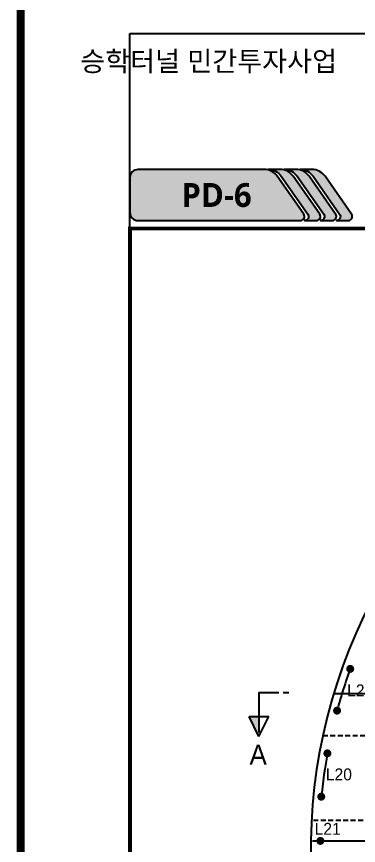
# Model space of a CAD drawing. Extents: x -689 to 317106, y 182884 to 219577.
# Drawn here: x 234206 to 238502, y 200837 to 211245 of the extents above; entities that cross this region are included whole.
import ezdxf
from ezdxf.enums import TextEntityAlignment as Align

# ---------------------------------------------------------------- set-up
doc = ezdxf.new("R2010")
doc.units = 0
doc.header["$LTSCALE"] = 500
doc.header["$MEASUREMENT"] = 0
doc.linetypes.add('HIDDEN', pattern=[0.375, 0.25, -0.125])
doc.layers.get('DEFPOINTS').update_dxf_attribs({"color": 55})
for name, color, linetype, true_color in [('0-100', 7, 'Continuous', 0x646464), ('0-251', 7, 'Continuous', 0x6e6e6e), ('0-252', 7, 'Continuous', 0xa0a0a0), ('0-253', 7, 'Continuous', 0xcfcfcf)]:
    doc.layers.add(name, color=color, linetype=linetype, true_color=true_color)
doc.layers.add('0-21', color=21, linetype='Continuous', plot=False)
for name, color, linetype in [('A-DIM01', 1, 'Continuous'), ('A-TEXT02', 6, 'Continuous'), ('A-TEXT03', 7, 'Continuous'), ('CS-EXCV', 3, 'CFZ008'), ('CUT-BOD-LIN', 6, 'HIDDEN'), ('CX-BORD-LIN1', 7, 'Continuous'), ('CZ-TEX0', 7, 'Continuous'), ('CZ-TEX1', 7, 'Continuous'), ('CZ-TEX2', 7, 'Continuous'), ('CZ-TEX3', 7, 'Continuous'), ('TU-HOLE-LIN1', 1, 'Continuous'), ('발파공(바닥)', 5, 'Continuous'), ('발파공(외곽)', 6, 'Continuous')]:
    doc.layers.add(name, color=color, linetype=linetype)
doc.layers.add('CZ-TEX-255', color=7, linetype='Continuous', lineweight=5, true_color=0xffffff)
doc.styles.add('STYLE1', font='')
doc.styles.add('TB_BTXT', font='')
doc.styles.add('TB_TEXT', font='')
doc.styles.add('돋움체', font='')
doc.styles.add('맑은고딕(굵게)', font='malgunbd.ttf')
doc.styles.get('STYLE1').set_extended_font_data('Dotum')
doc.styles.get('TB_BTXT').set_extended_font_data('Dotum')
doc.styles.get('TB_TEXT').set_extended_font_data('Dotum')
doc.styles.get('돋움체').set_extended_font_data('Dotum')
doc.linetypes.add('CFZ008', pattern='A,0.9,-0.2,[106,KHCLINE.shx,S=0.00606,R=180,X=0,Y=0],0.9', length=2)
doc.linetypes.add('E-DIGLN01', pattern='A,0.9,-0.2,[19,kscals.shx,S=0.1,R=180,X=0,Y=0],0.9', length=2)

# ---------------------------------------------------------------- blocks, each defined once
blk = doc.blocks.new('bb')
at = {"layer": '발파공(바닥)', "const_width": 50}
blk.add_lwpolyline([(-13.78318005957408, 20.85722770271968, -1), (13.78318005963229, -20.85722770276334, -1)], format="xyb", close=True, dxfattribs=at)
blk = doc.blocks.new('cb')
at = {"layer": '발파공(외곽)', "lineweight": 0, "const_width": 49.99999999999999}
blk.add_lwpolyline([(-16.54037362313829, 18.74609400401823, 1), (16.54037362313829, -18.74609400401823, 1)], format="xyb", close=True, dxfattribs=at)
blk = doc.blocks.new('A$C0F813D77')
at = {"layer": 'A-DIM01'}
for p, q in [((6, 9.981703696667864), (6, 4.981703696667864)), ((11, 7.481703696667864), (6, 9.981703696667864)), ((0, 7.481703696667864), (10, 7.481703696667864)), ((0, 7.481703696667864), (0, 2.481703696667864)), ((11, 7.481703696667864), (6, 4.981703696667864)), ((0, 1.433732070003316), (0, -1.704111127764918e-07))]:
    blk.add_line(p, q, dxfattribs=at)
blk.add_solid([(6, 7.481703696667864), (6, 9.981703696667864), (11, 7.481703696667864)], dxfattribs=at)
blk = doc.blocks.new('장식')
at = {"layer": '0-251'}
h = blk.add_hatch(color=256, dxfattribs=at)
edge = h.paths.add_edge_path()
edge.add_arc((-2.700284440493306e-12, -4.000000000000031), 4.000000000000031, 34.99999999997942, 89.99999999996129, ccw=False)
edge.add_line((3.276608177154117, -1.705694254597006), (9.94983333648122, -11.2360474644388))
edge.add_arc((9.130681292192039, -11.80962390078957), 1.000000000000001, -89.99999999999028, 34.99999999998113, ccw=False)
edge.add_line((9.130681292192207, -12.80962390078957), (12.13068129219175, -12.80962390078946))
edge.add_arc((12.13068129219215, -11.80962390078946), 1, 269.9999999999771, 394.9999999999811)
edge.add_line((12.94983333648133, -11.23604746443868), (6.27660817715423, -1.705694254596892))
edge.add_arc((2.999999999997414, -3.999999999999917), 4.000000000000031, 34.99999999997942, 89.99999999996132)
edge.add_line((3.000000000000114, 1.13686837721616e-13), (0, 0))
at = {"layer": '0-252'}
h = blk.add_hatch(color=256, dxfattribs=at)
edge = h.paths.add_edge_path()
edge.add_arc((3.999999999997414, -3.999999999999804), 4.000000000000031, 34.99999999997942, 89.99999999996129, ccw=False)
edge.add_line((7.27660817715423, -1.705694254596779), (13.94983333648133, -11.23604746443857))
edge.add_arc((13.13068129219215, -11.80962390078935), 1.000000000000001, -89.99999999999028, 34.99999999998113, ccw=False)
edge.add_line((13.13068129219232, -12.80962390078935), (16.13068129219187, -12.80962390078923))
edge.add_arc((16.13068129219227, -11.80962390078923), 1, 269.999999999977, 394.9999999999812)
edge.add_line((16.94983333648145, -11.23604746443846), (10.27660817715434, -1.705694254596665))
edge.add_arc((6.999999999997527, -3.99999999999969), 4.000000000000031, 34.99999999997942, 89.99999999996132)
edge.add_line((7.000000000000227, 3.410605131648481e-13), (4.000000000000114, 2.273736754432321e-13))
at = {"layer": '0-253'}
h = blk.add_hatch(color=256, dxfattribs=at)
edge = h.paths.add_edge_path()
edge.add_arc((7.999999999997527, -3.999999999999576), 4.000000000000031, 34.99999999997942, 89.99999999996129, ccw=False)
edge.add_line((11.27660817715434, -1.705694254596551), (17.94983333648145, -11.23604746443834))
edge.add_arc((17.13068129219227, -11.80962390078912), 0.9999999999999992, -89.99999999999051, 34.999999999981185, ccw=False)
edge.add_line((17.13068129219243, -12.80962390078912), (20.13068129219198, -12.80962390078901))
edge.add_arc((20.13068129219238, -11.80962390078901), 1, 269.999999999977, 394.9999999999812)
edge.add_line((20.94983333648156, -11.23604746443823), (14.27660817715446, -1.705694254596438))
edge.add_arc((10.99999999999764, -3.999999999999463), 4.000000000000031, 34.99999999997942, 89.99999999996132)
edge.add_line((11.00000000000034, 5.684341886080801e-13), (8.000000000000227, 4.547473508864641e-13))
at = {"layer": '0-21', "flags": 128}
for points in [[(0, 0, -0.2446984432289507), (3.276608177154117, -1.705694254597006), (9.94983333648122, -11.2360474644388, -0.6068148963144262), (9.130681292192207, -12.80962390078957), (12.13068129219175, -12.80962390078957, 0.6068148963146206), (12.94983333648133, -11.23604746443868), (6.27660817715423, -1.705694254596892, 0.2446984432289507), (3.000000000000114, 1.13686837721616e-13)], [(4.000000000000114, 2.273736754432321e-13, -0.2446984432289507), (7.27660817715423, -1.705694254596779), (13.94983333648133, -11.23604746443857, -0.6068148963144262), (13.13068129219232, -12.80962390078935), (16.13068129219187, -12.80962390078935, 0.6068148963146206), (16.94983333648145, -11.23604746443846), (10.27660817715434, -1.705694254596665, 0.2446984432289507), (7.000000000000227, 3.410605131648481e-13)], [(8.000000000000227, 4.547473508864641e-13, -0.2446984432289507), (11.27660817715434, -1.705694254596551), (17.94983333648145, -11.23604746443834, -0.6068148963144262), (17.13068129219243, -12.80962390078912), (20.13068129219198, -12.80962390078912, 0.6068148963146206), (20.94983333648156, -11.23604746443823), (14.27660817715446, -1.705694254596438, 0.2446984432289507), (11.00000000000034, 5.684341886080801e-13)]]:
    blk.add_lwpolyline(points, format="xyb", close=True, dxfattribs=at)
blk = doc.blocks.new('CXBLKA1')
at = {"layer": 'CX-BORD-LIN1', "color": 7, "const_width": 1.999999999999979}
blk.add_lwpolyline([(820.9999999999914, 19.99999999999977), (24.99999999999977, 19.99999999999977), (24.99999999999977, 573.9999999999941), (820.9999999999914, 573.9999999999941)], close=True, dxfattribs=at)
at = {"layer": 'CZ-TEX0', "color": 7, "style": 'TB_BTXT'}
blk.add_attdef('UD_TITLE', text='', height=9.999999999999895, dxfattribs=at).set_placement((422.9999999999955, 552.9999999999941), align=Align.MIDDLE_CENTER)
at = {"layer": 'CZ-TEX1', "color": 7, "style": 'TB_BTXT'}
blk.add_attdef('PI_CNAME', text='', height=4.999999999999948, dxfattribs=at).set_placement((39.99999999999955, 551.9999999999941), align=Align.BOTTOM_LEFT)
blk.add_attdef('UD_SUBTITLE', text='', height=6.999999999999926, dxfattribs=at).set_placement((422.9999999999955, 537.9999999999943), align=Align.MIDDLE_CENTER)
at = {"layer": 'CZ-TEX2', "color": 7}
for tag, height, style, p in [('UD_CDNAME', 3.999999999999958, 'TB_BTXT', (41.99999999999955, 543.9999999999941)), ('DA_STDNAME', 2.999999999999968, 'TB_TEXT', (783.4937835419117, 13.49999999999989))]:
    blk.add_attdef(tag, text='', height=height, dxfattribs=dict(at, style=style)).set_placement(p, align=Align.BOTTOM_LEFT)
at = {"layer": 'CZ-TEX2', "color": 7, "style": 'TB_TEXT'}
for tag, height, p in [('DC_RDATE4', 3.499999999999963, (352.9999999999961, 52.49999999999943)), ('DC_RAPP4', 3.499999999999963, (501.5575275218362, 52.49999999999943)), ('DC_RCHK4', 3.499999999999963, (542.3612466057737, 52.49999999999943)), ('DC_RDGN4', 3.499999999999963, (582.3612466057732, 52.49999999999943)), ('PI_TITLE', 4.499999999999952, (242.9999999999975, 49.99999999999943)), ('DC_RNUM4', 2.999999999999968, (319.9999999999966, 51.99999999999943)), ('UD_CDIST', 4.499999999999952, (675.999999999993, 49.99999999999943)), ('FI_NAME', 4.499999999999952, (779.9999999999918, 50.99999999999943)), ('DC_RNUM3', 2.999999999999968, (319.9999999999966, 44.99999999999955)), ('DC_RDATE3', 3.499999999999963, (352.9999999999961, 45.39999999999952)), ('DC_RAPP3', 3.499999999999963, (501.5575275218362, 45.39999999999952)), ('DC_RCHK3', 3.499999999999963, (542.3612466057737, 45.39999999999952)), ('DC_RDGN3', 3.499999999999963, (582.3612466057732, 45.39999999999952)), ('DI_TITLE', 4.499999999999952, (779.9999999999918, 43.99999999999955)), ('PI_CDNAME', 4.499999999999952, (242.9999999999975, 37.99999999999955)), ('DC_RDATE2', 3.499999999999963, (352.9999999999961, 38.49999999999955)), ('DC_RAPP2', 3.499999999999963, (501.5575275218362, 38.49999999999955)), ('DC_RCHK2', 3.499999999999963, (542.3612466057737, 38.49999999999955)), ('DC_RDGN2', 3.499999999999963, (582.3612466057732, 38.49999999999955)), ('DA_HSCALE', 4.499999999999952, (658.499999999993, 37.99999999999955)), ('DA_VSCALE', 4.499999999999952, (692.9999999999927, 37.99999999999955)), ('DC_RNUM2', 2.999999999999968, (319.9999999999966, 37.99999999999955)), ('DI_SUBTITLE', 3.499999999999963, (779.9999999999918, 36.99999999999966)), ('DC_RNUM1', 2.999999999999968, (319.9999999999966, 30.99999999999966)), ('DC_RDATE1', 3.499999999999963, (352.9999999999961, 31.49999999999966)), ('DC_RAPP1', 3.499999999999963, (501.5575275218362, 31.49999999999966)), ('DC_RCHK1', 3.499999999999963, (542.3612466057737, 31.49999999999966)), ('DC_RDGN1', 3.499999999999963, (582.3612466057732, 31.49999999999966)), ('PA_CCLASS', 4.499999999999952, (203.999999999998, 26.49999999999977)), ('PI_STAGE', 4.499999999999952, (282.999999999997, 26.49999999999977)), ('DI_DRWNO', 4.499999999999952, (675.999999999993, 26.49999999999977)), ('DA_PAGENO', 4.499999999999952, (779.9999999999918, 26.49999999999977))]:
    blk.add_attdef(tag, text='', height=height, dxfattribs=at).set_placement(p, align=Align.MIDDLE_CENTER)
for tag, p in [('DC_RDES4', (376.9999999999961, 52.49999999999943)), ('DC_RDES3', (376.9999999999961, 45.39999999999952)), ('DC_RDES2', (376.9999999999961, 38.49999999999955)), ('DC_RDES1', (377.0347148800176, 31.49999999999966))]:
    blk.add_attdef(tag, text='', height=3.499999999999963, dxfattribs=at).set_placement(p, align=Align.MIDDLE_LEFT)
at = {"layer": 'CZ-TEX3', "color": 7, "style": 'TB_TEXT', "flags": 1}
for tag, p in [('PI_ID', (23.99999999999977, 15.99999999999989)), ('PI_CCODE', (30.99999999999966, 15.99999999999989)), ('PA_DSDATE', (46.99999999999955, 15.99999999999989)), ('PA_DEDATE', (63.99999999999932, 15.99999999999989)), ('PA_CSDATE', (80.99999999999909, 15.99999999999989)), ('PA_CEDATE', (97.99999999999898, 15.99999999999989)), ('PA_CFDATE', (113.9999999999987, 15.99999999999989)), ('EI_ENAME', (131.9999999999986, 15.99999999999989)), ('EI_DEPT', (145.9999999999984, 15.99999999999989)), ('EI_PERSON', (157.9999999999984, 15.99999999999989)), ('EI_EMAIL', (173.9999999999982, 15.99999999999989)), ('CI_CATEG', (188.999999999998, 15.99999999999989)), ('CI_ROLE', (203.999999999998, 15.99999999999989)), ('CI_ONAME', (215.9999999999978, 15.99999999999989)), ('CI_ADDR', (231.9999999999975, 15.99999999999989)), ('CI_TEL', (245.9999999999975, 15.99999999999989)), ('CI_FAX', (256.9999999999973, 15.99999999999989)), ('CI_HPADDR', (269.999999999997, 15.99999999999989)), ('CI_CODE', (286.999999999997, 15.99999999999989)), ('CI_DEPT', (299.9999999999968, 15.99999999999989)), ('CI_PERSON', (311.9999999999966, 15.99999999999989)), ('CI_EMAIL', (328.9999999999966, 15.99999999999989)), ('CI_PROLE', (341.9999999999964, 15.99999999999989)), ('DI_MANCODE', (356.9999999999961, 15.99999999999989)), ('DI_CATEG', (376.9999999999961, 15.99999999999989)), ('DI_LDATE', (391.9999999999959, 15.99999999999989)), ('DI_PCLASS', (406.9999999999957, 15.99999999999989)), ('DI_MMCLASS', (423.9999999999955, 15.99999999999989)), ('DI_MSCLASS', (442.9999999999952, 15.99999999999989)), ('DI_ECLASS', (461.9999999999952, 15.99999999999989)), ('DI_FNAME', (477.999999999995, 15.99999999999989)), ('DC_ONAME', (492.9999999999948, 15.99999999999989)), ('DC_NNAME', (509.9999999999945, 15.99999999999989)), ('FI_CODE', (528.9999999999943, 15.99999999999989)), ('FI_CLASS', (544.9999999999943, 15.99999999999989)), ('FI_ICODE1', (562.9999999999941, 15.99999999999989)), ('FI_ICODE2', (580.9999999999939, 15.99999999999989)), ('------------', (596.9999999999939, 15.99999999999989))]:
    blk.add_attdef(tag, p, '', height=1.999999999999979, dxfattribs=at)

msp = doc.modelspace()

# ---------------------------------------------------------------- hatches: boundary and pattern name
at = {"layer": '0-100'}
h = msp.add_hatch(color=256, dxfattribs=at)
edge = h.paths.add_edge_path()
edge.add_arc((237774.6376129113, 208734.3069828617), 49.99999999871943, 269.9999999995081, 394.999999999506)
edge.add_line((237815.595215125, 208762.9858046782), (237481.9339571725, 209239.5034651507))
edge.add_arc((237318.1035483207, 209124.7881778837), 199.9999999932487, 35.00000000023111, 90.00000000021262)
edge.add_line((237318.10354832, 209324.788177877), (235730.647106267, 209324.7881778807))
edge.add_arc((235730.6471062659, 209224.7881778836), 99.99999999708962, 89.99999999940594, 179.9999999995331)
edge.add_line((235630.6471062689, 209224.7881778844), (235630.6471062707, 208784.3069828611))
edge.add_arc((235730.6471062661, 208784.3069828622), 99.99999999543434, 180.0000000005836, 270.0000000004815)
edge.add_line((235730.647106267, 208684.3069828667), (237774.6376129109, 208684.306982863))

# ---------------------------------------------------------------- linework, layer by layer
at = {"layer": '0-21', "flags": 128}
msp.add_lwpolyline([(237774.6376129109, 208684.306982863, 0.6068148963146206), (237815.595215125, 208762.9858046782), (237481.9339571725, 209239.5034651507, 0.2446984432289432), (237318.10354832, 209324.788177877), (235730.647106267, 209324.7881778807, 0.414213562373723), (235630.6471062689, 209224.7881778844), (235630.6471062707, 208784.3069828611, 0.414213562372556), (235730.647106267, 208684.3069828667)], format="xyb", close=True, dxfattribs=at)
at = {"layer": '0-251', "const_width": 50}
msp.add_lwpolyline([(253880.6471062707, 186134.3069829635), (235630.6471061436, 186134.3069830572), (235630.6471062582, 208584.3069828686), (253880.6471062582, 208584.3069828686), (253880.6471062702, 186134.3069829636)], dxfattribs=at)
at = {"layer": 'CS-EXCV', "linetype": 'E-DIGLN01', "flags": 128}
msp.add_lwpolyline([(251274.5348599301, 198698.1859222745, 0.2825937306577111), (249634.6838965024, 205560.2627124969, 0.4142135623704703), (239876.6103161731, 205560.262712496, 0.2753025554972773), (238182.3906110087, 198872.2659222857)], format="xyb", dxfattribs=at)
at = {"layer": 'CUT-BOD-LIN', "ltscale": 0.5}
for p, q in [((238054.6061675995, 202218.1336396985), (238619.7909493641, 202218.1336396985)), ((237935.1366246687, 201156.1179313349), (238983.1640871986, 201156.1179313349))]:
    msp.add_line(p, q, dxfattribs=at)
at = {"layer": 'DEFPOINTS'}
for p, q in [((235630.6471062707, 208584.3069828686), (253880.6471062707, 208584.3069828686)), ((238190.7583212298, 202744.3630072787), (251320.5358914467, 202744.3630072787)), ((237923.2541101649, 200894.3630072787), (244755.6471063392, 200894.3630072787))]:
    msp.add_line(p, q, dxfattribs=at)
for points in [[(235630.6471062707, 211034.306983942), (273680.6471062707, 211034.306983942), (273680.6471062707, 186134.306983942), (235630.6471061436, 186134.3069841246)], [(235630.6471062582, 208584.3069828686), (253880.6471062582, 208584.3069828686), (253880.6471062707, 196184.3069828686), (235630.6471062707, 196184.3069828686)]]:
    msp.add_lwpolyline(points, close=True, dxfattribs=at)
at = {"layer": 'TU-HOLE-LIN1'}
for points in [[(238407.3934483569, 203077.5452867284, 0.02259420614731852), (238226.8005792149, 202505.582558974)], [(238116.2462455285, 202018.0791215825, 0.02259420614732266), (238032.4458742109, 201424.1661278769)]]:
    msp.add_lwpolyline(points, format="xyb", dxfattribs=at)

# ---------------------------------------------------------------- block references
ref = msp.add_blockref('CXBLKA1', (233005.6471062707, 182884.3069839423), dxfattribs=dict(xscale=50, yscale=50, zscale=50))
ref.add_attrib('PI_CNAME', '승학터널 민간투자사업', dxfattribs={"layer": 'CZ-TEX1', "height": 249.99999999, "style": 'TB_BTXT'}).set_placement((235005.6471061906, 210484.3069828378), align=Align.BOTTOM_LEFT)
at = {"xscale": 50, "yscale": 50, "zscale": 50}
msp.add_blockref('장식', (237368.1035483181, 209324.788177877), dxfattribs=at)
at = {"layer": 'A-TEXT02', "color": 0, "xscale": -50, "yscale": 50, "zscale": 50, "rotation": 90}
msp.add_blockref('A$C0F813D77', (237625.9703822256, 202756.3117099366), dxfattribs=at)
at = {"layer": '발파공(바닥)'}
msp.add_blockref('bb', (238023.2613472496, 200894.0976071773), dxfattribs=at)
at = {"layer": '발파공(외곽)'}
for p, rotation in [((238398.8413382708, 203054.0535559904), 250.1039429191189), ((238233.2888860138, 202529.7259198603), 254.8498282703538), ((238111.6851459136, 201993.4987153551), 259.5957136215887), ((238034.8639677707, 201449.0489095448), 264.3415989728236)]:
    msp.add_blockref('cb', p, dxfattribs=dict(at, rotation=rotation))

# ---------------------------------------------------------------- texts
at = {"layer": 'A-TEXT03', "style": '돋움체'}
msp.add_text('A', height=250, dxfattribs=at).set_placement((237241.8851973921, 201976.3117099366), align=Align.MIDDLE)
at = {"layer": 'CZ-TEX-255', "lineweight": 18, "style": '맑은고딕(굵게)'}
msp.add_text('PD-6', height=299.9999999879939, dxfattribs=at).set_placement((236718.9342088811, 209004.5475803737), align=Align.MIDDLE_CENTER)
at = {"layer": 'CZ-TEX2', "style": 'STYLE1'}
for s, p in [('L20', (238360.4630223861, 202709.5304532844, 3.276820624335934e-08)), ('L20', (238092.4224639199, 201654.2992547418, 3.276820624335934e-08)), ('L21', (237951.5281133255, 200970.4605210785, 3.276820624335934e-08))]:
    msp.add_text(s, height=150, dxfattribs=at).set_placement(p)

doc.saveas('drawing.dxf')
